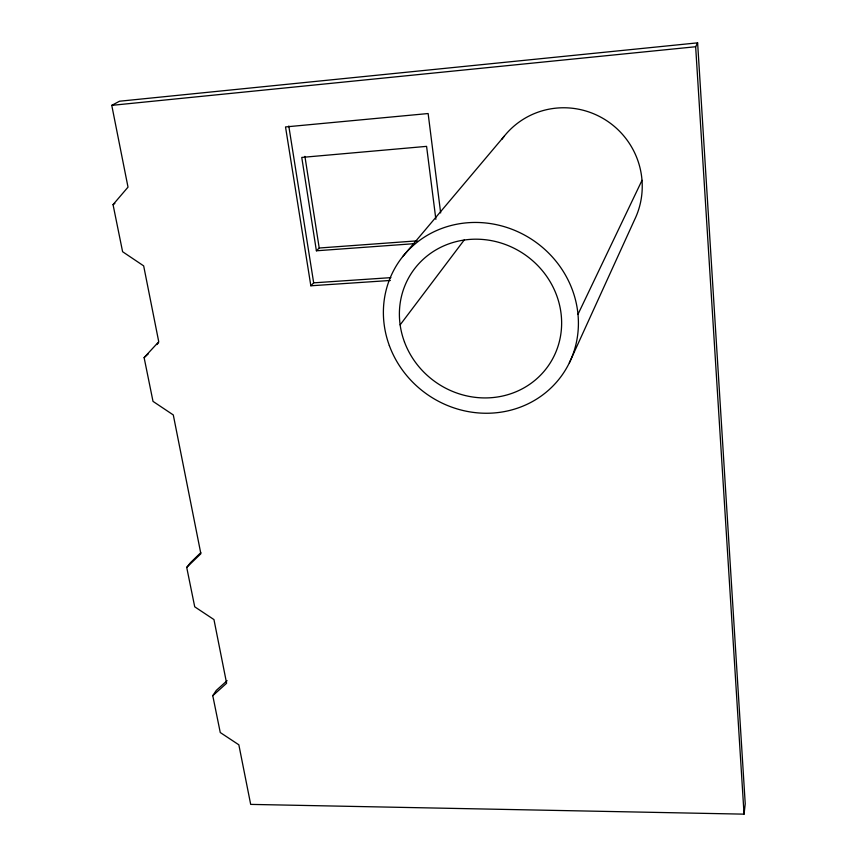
<?xml version="1.0" encoding="UTF-8"?>
<svg xmlns="http://www.w3.org/2000/svg" width="857" height="857" viewBox="0 0 857 857"><rect width="100%" height="100%" fill="white"/><g stroke="black" fill="none" stroke-linecap="round" stroke-linejoin="round"><path stroke-width="1.29" d="M744.058 814.15L745.236 803.812L697.619 42.85L119.519 101.222L111.764 105.357L128.014 187.137L113.049 204.641L122.605 251.722L143.665 265.884L158.749 341.772L144.115 357.615L153.007 401.376L173.296 414.949L200.87 553.718L186.719 567.42L194.721 606.81L213.961 619.579L226.612 683.243L212.772 695.691L220.26 732.531L238.846 744.808L250.683 804.391L744.058 814.15L695.648 46.739L697.619 42.85M569.359 362.822L634.555 219.799A77.944 76.712 44.9 0 0 604.185 119.112A77.944 76.712 44.9 0 0 501.784 139.434M577.993 314.294L642.011 180.324M212.772 695.691L216.264 690.421L227.094 680.662M400.133 324.878L464.215 239.992M186.719 567.42L190.479 562.663L200.817 552.658M402.736 256.597L504.205 136.231M156.895 344.546L158.609 342.682M440.659 212.943L428.136 113.542L285.52 126.932L310.845 285.788L313.673 282.842L390.921 277.636M435.87 219.338L426.582 146.365L301.76 157.42L316.394 250.79L319.211 248.016L417.145 240.849M144.115 357.615L148.315 353.823M113.049 204.641L114.859 203.43M111.764 105.357L695.648 46.739M316.394 250.79L414.799 243.634M310.845 285.788L390.353 280.464M288.788 126.022L313.673 282.842M304.91 156.36L319.211 248.016M404.472 341.986A82.647 77.794 34.4 0 0 543.027 372.516A82.647 77.794 34.4 0 0 494.05 241.171A82.647 77.794 34.4 0 0 404.472 341.986M389.346 345.596A99.337 93.499 34.4 0 0 555.754 383.025A99.337 93.499 34.4 0 0 497.606 224.93A99.337 93.499 34.4 0 0 389.346 345.596"/></g></svg>
